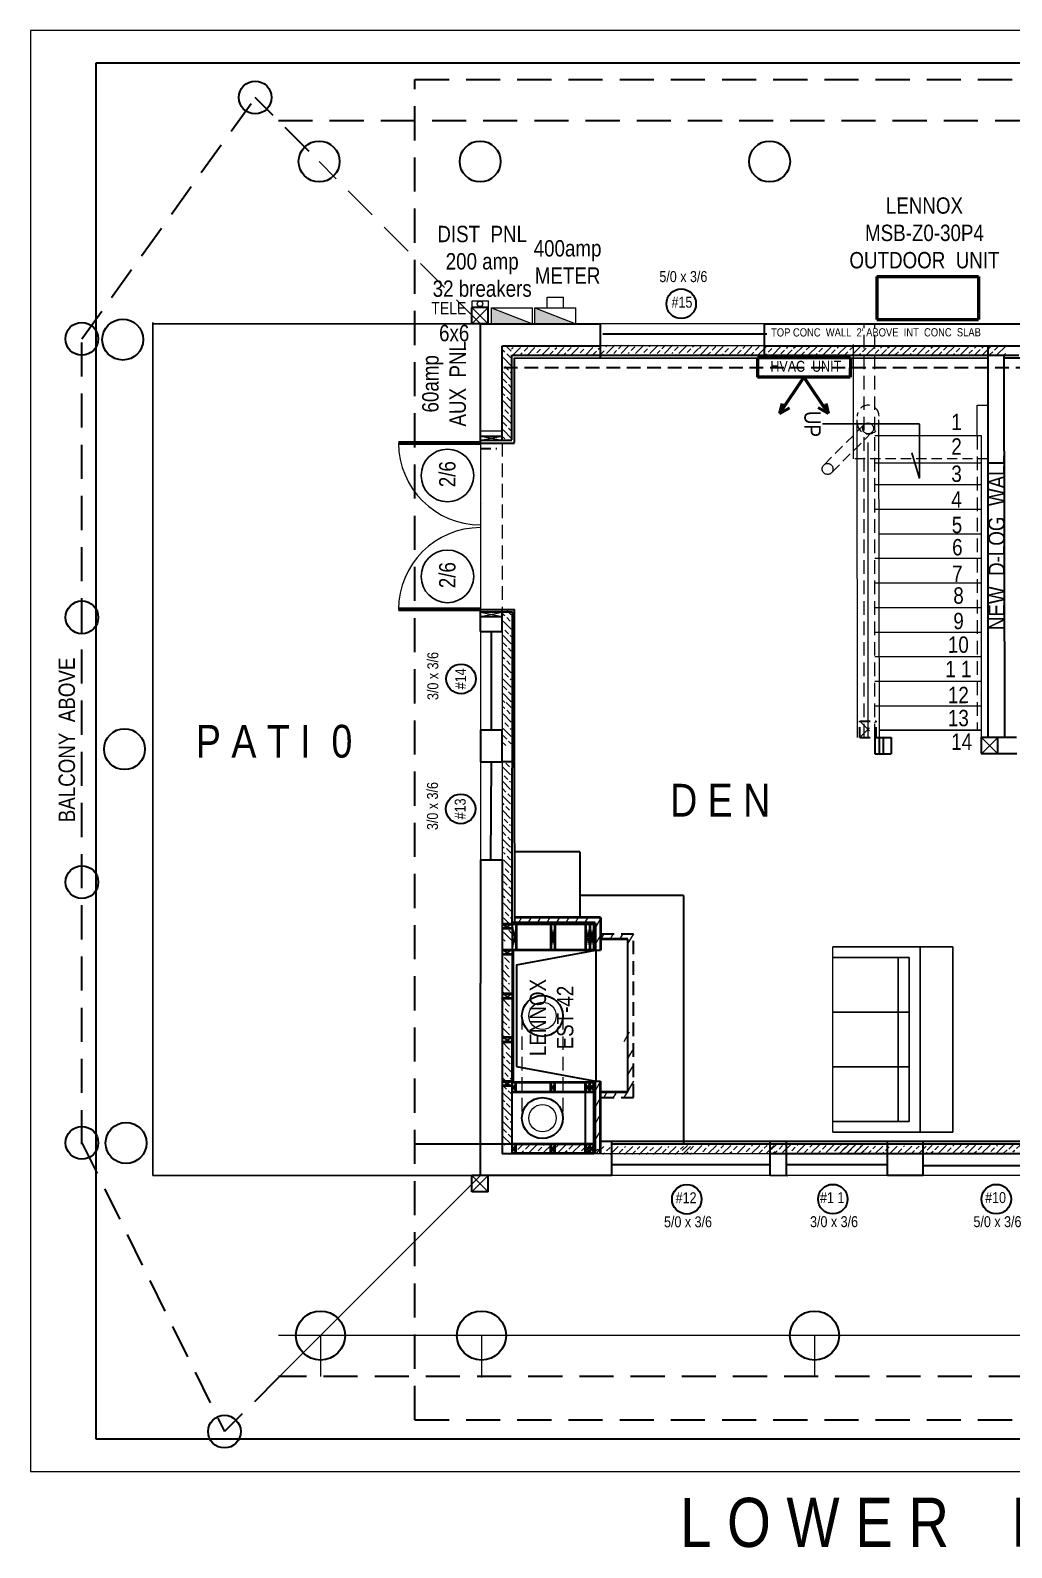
# Model space of a CAD drawing. Header units: inches. Extents: x -243 to 1653, y 329 to 885.
# Drawn here: x -243 to 116, y 329 to 885 of the extents above; entities that cross this region are included whole.
import ezdxf

# ---------------------------------------------------------------- set-up
doc = ezdxf.new("R2010")
doc.units = ezdxf.units.IN
doc.header["$MEASUREMENT"] = 0
doc.linetypes.add('DASHDOT2', pattern=[0.5, 0.25, -0.125, 0, -0.125])
doc.linetypes.add('HIDDEN', pattern=[0.375, 0.25, -0.125])
for name, color, linetype, lineweight in [('BUILT-INS', 6, 'Continuous', 25), ('CONCRETE', 7, 'Continuous', 25), ('DOORS', 7, 'Continuous', 60), ('ELEC SYMBOLS', 7, 'Continuous', 20), ('HVAC', 1, 'Continuous', 20), ('MASONRY', 14, 'Continuous', 30), ('NEW FRAMING', 6, 'Continuous', 30), ('NEW FRAMMING', 6, 'Continuous', 30), ('PLUMBING', 5, 'Continuous', 20), ('ROOF', 7, 'HIDDEN', 30), ('ROOF FRAMING', 7, 'Continuous', 20), ('STAIRS', 7, 'Continuous', 20), ('WALL FRAMING', 7, 'Continuous', 30), ('WALLS', 7, 'Continuous', 30), ('WINDOWS', 5, 'Continuous', 30)]:
    doc.layers.add(name, color=color, linetype=linetype, lineweight=lineweight)
for name, color, linetype in [('TEXT', 7, 'Continuous'), ('TEXT80', 15, 'Continuous'), ('TEXT80 @ 1', 15, 'Continuous'), ('TITLE BLOCK', 7, 'Continuous')]:
    doc.layers.add(name, color=color, linetype=linetype)
doc.styles.add('ARCHENT', font='technical.ttf', dxfattribs={"height": 6})

# ---------------------------------------------------------------- blocks, each defined once
blk = doc.blocks.new('A$C4B672F97')
at = {"layer": 'STAIRS', "color": 7, "linetype": 'HIDDEN', "lineweight": 9, "ltscale": 15}
for p, q in [((-3.14, 2.52), (-17.99, -12.33)), ((-0.31, -0.31), (-15.16, -15.16))]:
    blk.add_line(p, q, dxfattribs=at)
at = {"layer": 'STAIRS', "linetype": 'DASHDOT2', "lineweight": 9, "ltscale": 150}
for centre in [(-1.72, 1.1), (-16.57, -13.75)]:
    blk.add_circle(centre, 2, dxfattribs=at)
at = {"layer": 'STAIRS', "color": 7, "linetype": 'HIDDEN', "lineweight": 9, "ltscale": 15}
for centre, start, end in [((-1.72, 5.62), 0, 180), ((-1.72, 3.1), 180, 0)]:
    blk.add_arc(centre, 4, start, end, dxfattribs=at)

msp = doc.modelspace()

# ---------------------------------------------------------------- hatches: boundary and pattern name
at = {"layer": 'ELEC SYMBOLS', "linetype": 'Continuous', "lineweight": 20, "ltscale": 20}
for points in [[(-74.23, 783.28), (-74.23, 777.4), (-59.23, 777.4)], [(-58.4, 783.28), (-58.4, 777.4), (-43.4, 777.4)]]:
    msp.add_hatch(color=7, dxfattribs=at).paths.add_polyline_path(points)
at = {"layer": 'NEW FRAMING', "linetype": 'Continuous', "lineweight": 9, "ltscale": 25}
h = msp.add_hatch(dxfattribs=at)
h.set_pattern_fill('ANSI33', color=256, scale=15, angle=90, style=0)
h.set_pattern_definition([(135, (1196.1344, -4202.763), (-2.6516504, -2.6516504), []), (135, (1196.1344, -4200.1112), (-2.6516504, -2.6516504), [1.875, -0.9375])])
h.paths.add_polyline_path([(-70.02, 735.25), (-67.02, 735.25), (-67.02, 769.25), (-70.02, 769.25)])
h = msp.add_hatch(dxfattribs=at)
h.set_pattern_fill('ANSI33', color=256, scale=15, style=0)
h.set_pattern_definition([(45, (-5004.9994, -497.4128), (-2.6516504, 2.6516504), []), (45, (-5002.3477, -497.4128), (-2.6516504, 2.6516504), [1.875, -0.9375])])
h.paths.add_polyline_path([(-66.98, 768.74), (-66.98, 765.74), (-32.98, 765.74), (-32.98, 768.74)])
h = msp.add_hatch(dxfattribs=at)
h.set_pattern_fill('ANSI33', color=256, scale=15, style=0)
h.set_pattern_definition([(45, (-4970.465, -496.5565), (-2.6516504, 2.6516504), []), (45, (-4967.8133, -496.5565), (-2.6516504, 2.6516504), [1.875, -0.9375])])
h.paths.add_polyline_path([(-32.45, 769.6), (-32.45, 766.6), (1.55, 766.6), (1.55, 769.6)])
h = msp.add_hatch(dxfattribs=at)
h.set_pattern_fill('ANSI33', color=256, scale=15, style=0)
h.set_pattern_definition([(45, (-4936.102, -497.0703), (-2.6516504, 2.6516504), []), (45, (-4933.4503, -497.0703), (-2.6516504, 2.6516504), [1.875, -0.9375])])
h.paths.add_polyline_path([(1.92, 769.09), (1.92, 766.09), (35.92, 766.09), (35.92, 769.09)])
h = msp.add_hatch(dxfattribs=at)
h.set_pattern_fill('ANSI33', color=256, scale=15, style=0)
h.set_pattern_definition([(45, (-4901.6196, -496.9874), (-2.6516504, 2.6516504), []), (45, (-4898.968, -496.9874), (-2.6516504, 2.6516504), [1.875, -0.9375])])
h.paths.add_polyline_path([(36.4, 769.17), (36.4, 766.17), (70.4, 766.17), (70.4, 769.17)])
h = msp.add_hatch(dxfattribs=at)
h.set_pattern_fill('ANSI33', color=256, scale=15, style=0)
h.set_pattern_definition([(45, (-4867.2175, -496.997), (-2.6516504, 2.6516504), []), (45, (-4864.5658, -496.997), (-2.6516504, 2.6516504), [1.875, -0.9375])])
h.paths.add_polyline_path([(70.8, 769.16), (70.8, 766.16), (104.8, 766.16), (104.8, 769.16)])
h = msp.add_hatch(dxfattribs=at)
h.set_pattern_fill('ANSI33', color=256, scale=15, style=0)
h.set_pattern_definition([(45, (-4832.683, -496.997), (-2.6516504, 2.6516504), []), (45, (-4830.0314, -496.997), (-2.6516504, 2.6516504), [1.875, -0.9375])])
h.paths.add_polyline_path([(114.19, 766.16), (114.19, 769.16), (105.33, 769.16), (105.33, 766.16)])
h = msp.add_hatch(dxfattribs=at)
h.set_pattern_fill('ANSI33', color=256, scale=15, angle=90, style=0)
h.set_pattern_definition([(135, (1196.1232, -4299.3424), (-2.6516504, -2.6516504), []), (135, (1196.1232, -4296.6907), (-2.6516504, -2.6516504), [1.875, -0.9375])])
h.paths.add_polyline_path([(-70.03, 638.67), (-67.03, 638.67), (-67.03, 672.67), (-70.03, 672.67)])
h = msp.add_hatch(dxfattribs=at)
h.set_pattern_fill('ANSI33', color=256, scale=15, angle=90, style=0)
h.set_pattern_definition([(135, (1196.1232, -4333.3424), (-2.6516504, -2.6516504), []), (135, (1196.1232, -4330.6907), (-2.6516504, -2.6516504), [1.875, -0.9375])])
h.paths.add_polyline_path([(-70.03, 622.9), (-67.03, 622.9), (-67.03, 638.67), (-70.03, 638.67)])
h = msp.add_hatch(dxfattribs=at)
h.set_pattern_fill('ANSI33', color=256, scale=15, angle=90, style=0)
h.set_pattern_definition([(135, (1195.858, -4352.691), (-2.6516504, -2.6516504), []), (135, (1195.858, -4350.0393), (-2.6516504, -2.6516504), [1.875, -0.9375])])
h.paths.add_polyline_path([(-67.3, 616.9), (-70.3, 616.9), (-70.3, 585.33), (-67.3, 585.33)])
h = msp.add_hatch(dxfattribs=at)
h.set_pattern_fill('ANSI33', color=256, scale=15, angle=90, style=0)
h.set_pattern_definition([(135, (1196.2387, -4386.7756), (-2.6516504, -2.6516504), []), (135, (1196.2387, -4384.124), (-2.6516504, -2.6516504), [1.875, -0.9375])])
h.paths.add_polyline_path([(-69.92, 551.24), (-66.92, 551.24), (-66.92, 585.24), (-69.92, 585.24)])
h = msp.add_hatch(dxfattribs=at)
h.set_pattern_fill('ANSI33', color=256, scale=15, angle=90, style=0)
h.set_pattern_definition([(135, (1195.5112, -4426.7565), (-2.6516504, -2.6516504), []), (135, (1195.5112, -4424.105), (-2.6516504, -2.6516504), [1.875, -0.9375])])
h.paths.add_polyline_path([(-70.65, 511.26), (-67.65, 511.26), (-67.65, 545.26), (-70.65, 545.26)])
h = msp.add_hatch(dxfattribs=at)
h.set_pattern_fill('ANSI33', color=256, scale=15, angle=90, style=0)
h.set_pattern_definition([(135, (1196.058, -4461.5082), (-2.6516504, -2.6516504), []), (135, (1196.058, -4458.8566), (-2.6516504, -2.6516504), [1.875, -0.9375])])
h.paths.add_polyline_path([(-70.1, 476.51), (-67.1, 476.51), (-67.1, 510.51), (-70.1, 510.51)])
h = msp.add_hatch(dxfattribs=at)
h.set_pattern_fill('ANSI33', color=256, scale=15, angle=180, style=0)
h.set_pattern_definition([(225, (4907.3454, 1739.959), (2.6516504, -2.6516504), []), (225, (4904.6938, 1739.959), (2.6516504, -2.6516504), [1.875, -0.9375])])
h.paths.add_polyline_path([(-35.28, 473.8), (-35.28, 476.8), (-64.67, 476.8), (-64.67, 473.8)])
h = msp.add_hatch(dxfattribs=at)
h.set_pattern_fill('ANSI33', color=256, scale=15, angle=180, style=0)
h.set_pattern_definition([(225, (4937.011, 1739.243), (2.6516504, -2.6516504), []), (225, (4934.3594, 1739.243), (2.6516504, -2.6516504), [1.875, -0.9375])])
h.paths.add_polyline_path([(-1.01, 473.09), (-1.01, 476.09), (-35.01, 476.09), (-35.01, 473.09)])
h = msp.add_hatch(dxfattribs=at)
h.set_pattern_fill('ANSI33', color=256, scale=15, angle=180, style=0)
h.set_pattern_definition([(225, (4967.651, 1739.618), (2.6516504, -2.6516504), []), (225, (4964.9993, 1739.618), (2.6516504, -2.6516504), [1.875, -0.9375])])
h.paths.add_polyline_path([(29.63, 473.46), (29.63, 476.46), (-4.37, 476.46), (-4.37, 473.46)])
h = msp.add_hatch(dxfattribs=at)
h.set_pattern_fill('ANSI33', color=256, scale=15, angle=180, style=0)
h.set_pattern_definition([(225, (5000.2463, 1739.9565), (2.6516504, -2.6516504), []), (225, (4997.5947, 1739.9565), (2.6516504, -2.6516504), [1.875, -0.9375])])
h.paths.add_polyline_path([(62.23, 473.8), (62.23, 476.8), (28.23, 476.8), (28.23, 473.8)])
h = msp.add_hatch(dxfattribs=at)
h.set_pattern_fill('ANSI33', color=256, scale=15, angle=180, style=0)
h.set_pattern_definition([(225, (5023.3364, 1739.3798), (2.6516504, -2.6516504), []), (225, (5020.6848, 1739.3798), (2.6516504, -2.6516504), [1.875, -0.9375])])
h.paths.add_polyline_path([(85.32, 473.22), (85.32, 476.22), (51.32, 476.22), (51.32, 473.22)])
h = msp.add_hatch(dxfattribs=at)
h.set_pattern_fill('ANSI33', color=256, scale=15, angle=180, style=0)
h.set_pattern_definition([(225, (5057.322, 1739.7155), (2.6516504, -2.6516504), []), (225, (5054.6703, 1739.7155), (2.6516504, -2.6516504), [1.875, -0.9375])])
h.paths.add_polyline_path([(115.05, 473.56), (115.05, 476.56), (85.3, 476.56), (85.3, 473.56)])
h = msp.add_hatch(dxfattribs=at)
h.set_pattern_fill('ANSI33', color=256, scale=15, angle=180, style=0)
h.set_pattern_definition([(225, (5087.2428, 1740.1), (2.6516504, -2.6516504), []), (225, (5084.591, 1740.1), (2.6516504, -2.6516504), [1.875, -0.9375])])
h.paths.add_polyline_path([(149.23, 473.94), (149.23, 476.94), (115.23, 476.94), (115.23, 473.94)])

# ---------------------------------------------------------------- linework, layer by layer
at = {"layer": 'BUILT-INS', "color": 6, "linetype": 'Continuous', "lineweight": 20, "ltscale": 20}
msp.add_line((50.74, 481.24), (50.74, 549.24), dxfattribs=at)
at = {"layer": 'BUILT-INS', "color": 6, "linetype": 'Continuous', "ltscale": 20}
for p, q in [((50.74, 549.24), (94.74, 549.24)), ((50.74, 545.24), (78.74, 545.24)), ((74.74, 545.24), (74.74, 485.24)), ((78.74, 545.24), (78.74, 485.24)), ((82.74, 549.24), (82.74, 481.24)), ((50.74, 525.24), (78.74, 525.24)), ((50.74, 505.24), (78.74, 505.24)), ((50.74, 505.24), (78.74, 505.24)), ((50.74, 505.24), (78.74, 505.24)), ((78.74, 485.24), (50.74, 485.24)), ((50.74, 485.24), (78.74, 485.24)), ((50.74, 485.24), (78.74, 485.24)), ((94.74, 481.24), (50.74, 481.24))]:
    msp.add_line(p, q, dxfattribs=at)
at = {"layer": 'BUILT-INS', "linetype": 'Continuous', "ltscale": 20}
msp.add_line((94.74, 549.24), (94.74, 481.24), dxfattribs=at)
at = {"layer": 'CONCRETE', "ltscale": 15}
for p, q in [((-198.32, 465.4), (-198.32, 777.9)), ((-198.32, 777.4), (-78.32, 777.4)), ((-78.32, 465.4), (-198.32, 465.4))]:
    msp.add_line(p, q, dxfattribs=at)
at = {"layer": 'CONCRETE', "color": 6, "linetype": 'Continuous', "lineweight": 9, "ltscale": 25}
msp.add_line((-78.32, 738.22), (-70.32, 738.22), dxfattribs=at)
at = {"layer": 'CONCRETE', "color": 7, "linetype": 'Continuous', "lineweight": 30, "ltscale": 25}
for centre in [(-4.78, 784.78), (-85.43, 647.36), (-85.56, 599.71), (-2.73, 456.71), (50.77, 456.76), (110.65, 456.76)]:
    msp.add_circle(centre, 5.42, dxfattribs=at)
at = {"layer": 'DOORS', "color": 6, "linetype": 'Continuous', "ltscale": 15}
for p, q in [((-78.32, 733.77), (-108.32, 733.77)), ((-78.32, 672.77), (-108.32, 672.77))]:
    msp.add_line(p, q, dxfattribs=at)
at = {"layer": 'DOORS', "color": 6, "linetype": 'Continuous', "lineweight": 9, "ltscale": 20}
for centre, start, end in [((-78.32, 733.77), 180, 270), ((-78.32, 672.77), 90, 180)]:
    msp.add_arc(centre, 30, start, end, dxfattribs=at)
at = {"layer": 'ELEC SYMBOLS', "color": 7, "linetype": 'Continuous', "lineweight": 20, "ltscale": 20}
for p, q in [((-81.36, 783.41), (-81.4, 785.86)), ((-81.4, 785.86), (-75.4, 785.86)), ((-75.42, 783.39), (-75.4, 785.86)), ((-53.9, 783.28), (-53.9, 787.16)), ((-53.9, 787.16), (-47.9, 787.16)), ((-47.9, 783.28), (-47.9, 787.16)), ((-74.23, 777.4), (-74.23, 783.28)), ((-74.23, 783.28), (-59.23, 783.28)), ((-74.23, 783.28), (-59.23, 777.4)), ((-59.23, 777.4), (-59.23, 783.28)), ((-58.4, 777.4), (-58.4, 783.28)), ((-58.4, 783.28), (-43.4, 783.28)), ((-58.4, 783.28), (-43.4, 777.4)), ((-43.4, 777.4), (-43.4, 783.28))]:
    msp.add_line(p, q, dxfattribs=at)
at = {"layer": 'ELEC SYMBOLS', "color": 7, "lineweight": 20, "ltscale": 15}
msp.add_circle((-78.51, 784.74), 1, dxfattribs=at)
at = {"layer": 'HVAC', "color": 1, "linetype": 'Continuous', "lineweight": 50, "ltscale": 20}
for p, q in [((66.87, 794.83), (104.12, 794.83)), ((66.87, 794.83), (66.87, 779.08)), ((104.12, 794.83), (104.12, 779.08)), ((66.87, 779.08), (104.12, 779.08))]:
    msp.add_line(p, q, dxfattribs=at)
at = {"layer": 'HVAC', "lineweight": 50, "ltscale": 15}
for p, q in [((23.19, 764.92), (23.18, 757.92)), ((57.19, 764.91), (57.18, 757.91))]:
    msp.add_line(p, q, dxfattribs=at)
at = {"layer": 'HVAC', "lineweight": 50, "ltscale": 25}
for p, q in [((57.19, 764.91), (23.19, 764.92)), ((57.18, 757.91), (23.18, 757.92)), ((40.18, 757.91), (31.24, 744.55)), ((40.18, 757.91), (49.12, 744.55)), ((32.16, 748.3), (31.24, 744.55)), ((31.24, 744.55), (34.93, 746.71)), ((49.12, 744.55), (45.43, 746.71)), ((48.2, 748.3), (49.12, 744.55))]:
    msp.add_line(p, q, dxfattribs=at)
at = {"layer": 'MASONRY', "color": 1, "linetype": 'Continuous', "lineweight": 30, "ltscale": 15}
for p, q in [((-41.93, 583.95), (-65.75, 583.95)), ((-3.93, 567.95), (-41.93, 567.95))]:
    msp.add_line(p, q, dxfattribs=at)
at = {"layer": 'MASONRY', "color": 1, "linetype": 'Continuous', "lineweight": 30, "ltscale": 20}
for p, q in [((-41.93, 583.95), (-41.93, 559.95)), ((-3.93, 567.95), (-3.93, 476.9))]:
    msp.add_line(p, q, dxfattribs=at)
at = {"layer": 'MASONRY', "color": 1, "linetype": 'Continuous', "lineweight": 40, "ltscale": 15}
for p, q in [((-34.3, 559.95), (-65.7, 559.95)), ((-34.3, 559.95), (-34.3, 547.95)), ((-34.3, 473.4), (-34.3, 499.95))]:
    msp.add_line(p, q, dxfattribs=at)
at = {"layer": 'MASONRY', "color": 1, "linetype": 'Continuous', "lineweight": 9, "ltscale": 20}
for p, q in [((-63.26, 559.95), (-64.42, 557.95)), ((-59.8, 559.95), (-60.95, 557.95)), ((-56.33, 559.95), (-57.49, 557.95)), ((-52.87, 559.95), (-54.03, 557.95)), ((-49.41, 559.95), (-50.56, 557.95)), ((-45.94, 559.95), (-47.1, 557.95)), ((-42.48, 559.95), (-43.63, 557.95)), ((-39.01, 559.95), (-40.17, 557.95)), ((-34.3, 559.52), (-36.3, 556.05)), ((-34.3, 553.52), (-36.3, 550.05)), ((-33.14, 553.95), (-34.3, 551.95)), ((-29.68, 553.95), (-30.83, 551.95)), ((-26.22, 553.95), (-27.37, 551.95)), ((-22.3, 553.95), (-24.3, 550.49)), ((-23.82, 517.9), (-25.82, 514.43)), ((-22.3, 511.95), (-24.3, 508.49)), ((-22.3, 505.95), (-24.3, 502.49)), ((-34.3, 499.95), (-36.3, 496.49)), ((-32, 495.95), (-33.16, 493.95)), ((-28.54, 495.95), (-29.69, 493.95)), ((-24.62, 495.95), (-25.77, 493.95)), ((-22.3, 499.95), (-24.3, 496.49)), ((-34.3, 493.95), (-36.3, 490.49)), ((-34.3, 487.95), (-36.3, 484.49)), ((-34.3, 481.95), (-36.3, 478.49)), ((-34.3, 475.95), (-35.77, 473.4))]:
    msp.add_line(p, q, dxfattribs=at)
at = {"layer": 'MASONRY', "color": 1, "linetype": 'HIDDEN', "lineweight": 30, "ltscale": 20}
for p, q in [((-34.3, 553.95), (-22.3, 553.95)), ((-22.3, 493.95), (-22.3, 553.95)), ((-36.3, 547.95), (-34.3, 547.95)), ((-36.3, 499.95), (-34.3, 499.95)), ((-34.3, 493.95), (-22.3, 493.95))]:
    msp.add_line(p, q, dxfattribs=at)
at = {"layer": 'NEW FRAMING', "linetype": 'Continuous', "lineweight": 30, "ltscale": 15}
msp.add_line((113.76, 626.29), (113.51, 765.75), dxfattribs=at)
at = {"layer": 'NEW FRAMING', "linetype": 'Continuous', "lineweight": 40, "ltscale": 15}
for p, q in [((-36.8, 557.45), (-70.35, 557.45)), ((-65.24, 557.45), (-65.24, 547.95)), ((-52.6, 557.47), (-52.6, 547.97)), ((-51.1, 557.47), (-51.1, 547.97)), ((-39.8, 557.45), (-39.8, 547.95)), ((-38.3, 557.45), (-38.3, 547.95)), ((-36.8, 557.45), (-36.8, 547.95)), ((-66.75, 555.85), (-70.35, 555.85)), ((-24.3, 551.95), (-34.3, 551.95)), ((-66.74, 548), (-70.35, 548)), ((-66.76, 546.35), (-70.35, 546.35)), ((-36.8, 547.95), (-66.76, 547.95)), ((-66.74, 531.94), (-70.35, 531.94)), ((-66.76, 530.29), (-70.35, 530.3)), ((-66.74, 515.94), (-70.35, 515.94)), ((-66.76, 514.29), (-70.35, 514.3)), ((-66.84, 499.91), (-70.35, 499.91)), ((-66.84, 498.3), (-70.35, 498.31)), ((-36.8, 495.95), (-66.85, 495.95)), ((-36.8, 499.45), (-66.84, 499.45)), ((-65.32, 495.95), (-65.32, 499.45)), ((-52.6, 495.95), (-52.6, 499.43)), ((-51.1, 495.95), (-51.1, 499.43)), ((-39.8, 495.95), (-39.8, 499.45)), ((-38.3, 495.95), (-38.3, 499.45)), ((-36.8, 495.95), (-36.8, 499.45)), ((-24.3, 495.95), (-34.3, 495.95)), ((-36.8, 473.45), (-66.85, 473.45)), ((-36.8, 476.95), (-66.84, 476.95)), ((-65.32, 473.45), (-65.32, 476.95)), ((-52.6, 473.45), (-52.6, 476.93)), ((-51.1, 473.45), (-51.1, 476.93)), ((-39.8, 473.45), (-39.8, 476.95)), ((-38.3, 473.45), (-38.3, 476.95)), ((-36.8, 473.45), (-36.8, 476.95))]:
    msp.add_line(p, q, dxfattribs=at)
at = {"layer": 'NEW FRAMING', "ltscale": 15}
for p, q in [((-66.74, 557.45), (-66.85, 473.45)), ((-24.3, 495.95), (-24.3, 551.95)), ((-39.8, 476.95), (-39.8, 495.95)), ((-36.8, 476.95), (-36.8, 495.95))]:
    msp.add_line(p, q, dxfattribs=at)
at = {"layer": 'NEW FRAMING', "color": 7, "linetype": 'Continuous', "lineweight": 40, "ltscale": 15}
for p, q in [((-36.3, 557.95), (-66.74, 557.95)), ((-36.3, 557.95), (-36.3, 547.95)), ((-37.3, 547.95), (-66.26, 547.95)), ((-36.3, 473.45), (-36.3, 499.95))]:
    msp.add_line(p, q, dxfattribs=at)
at = {"layer": 'NEW FRAMING', "color": 7, "ltscale": 15}
msp.add_line((-66.34, 547.87), (-66.34, 499.95), dxfattribs=at)
at = {"layer": 'NEW FRAMMING', "linetype": 'Continuous', "lineweight": 9, "ltscale": 25}
for p, q in [((-70.35, 555.85), (-66.74, 557.45)), ((-70.35, 557.45), (-66.75, 555.85)), ((-70.35, 548), (-66.76, 546.35)), ((-70.35, 546.35), (-66.76, 547.95)), ((-70.35, 531.94), (-66.76, 530.29)), ((-70.35, 530.3), (-66.76, 531.9)), ((-70.35, 515.94), (-66.76, 514.29)), ((-70.35, 514.3), (-66.76, 515.9)), ((-70.35, 498.31), (-66.84, 499.91)), ((-70.35, 499.91), (-66.84, 498.3))]:
    msp.add_line(p, q, dxfattribs=at)
at = {"layer": 'ROOF', "linetype": 'HIDDEN', "ltscale": 50}
for p, q in [((-102.32, 375.9), (-102.32, 866.9)), ((-102.32, 866.9), (425.68, 866.9)), ((-102.32, 375.9), (425.68, 375.9))]:
    msp.add_line(p, q, dxfattribs=at)
at = {"layer": 'ROOF FRAMING', "color": 1, "linetype": 'Continuous', "lineweight": 9, "ltscale": 50}
msp.add_line((-78.32, 465.4), (-158.32, 385.4), dxfattribs=at)
at = {"layer": 'ROOF FRAMING', "color": 1, "linetype": 'Continuous', "lineweight": 9, "ltscale": 15}
msp.add_line((395.68, 406.77), (-152.32, 406.77), dxfattribs=at)
at = {"layer": 'ROOF FRAMING', "color": 1, "lineweight": 9, "ltscale": 15}
for p, q in [((-136.94, 406.77), (-136.94, 391.77)), ((-77.94, 406.77), (-77.94, 391.4)), ((44.06, 406.77), (44.06, 391.77))]:
    msp.add_line(p, q, dxfattribs=at)
at = {"layer": 'STAIRS', "linetype": 'Continuous', "lineweight": 20, "ltscale": 15}
for p, q in [((58.26, 769.92), (58.24, 727.92)), ((103.69, 736.44), (103.69, 747.67)), ((59.82, 625.89), (59.68, 742.3)), ((67.82, 625.9), (67.68, 742.31)), ((63.68, 625.9), (63.68, 733.9)), ((105.19, 726.4), (66.19, 726.4))]:
    msp.add_line(p, q, dxfattribs=at)
at = {"layer": 'STAIRS', "color": 7, "linetype": 'Continuous', "lineweight": 9, "ltscale": 20}
msp.add_line((103.75, 747.67), (107.75, 747.67), dxfattribs=at)
at = {"layer": 'STAIRS', "lineweight": 20, "ltscale": 15}
for p, q in [((105.19, 736.4), (66.19, 736.4)), ((105.19, 718.4), (66.19, 718.4)), ((105.19, 709.4), (66.19, 709.4)), ((105.19, 700.4), (67.61, 700.4)), ((105.19, 691.4), (66.19, 691.4)), ((105.19, 682.4), (66.19, 682.4)), ((105.19, 673.4), (66.19, 673.4)), ((105.19, 664.4), (66.19, 664.4)), ((105.19, 655.4), (66.19, 655.4)), ((105.19, 646.4), (66.19, 646.4)), ((105.19, 637.4), (66.19, 637.4))]:
    msp.add_line(p, q, dxfattribs=at)
at = {"layer": 'STAIRS', "linetype": 'HIDDEN', "lineweight": 9, "ltscale": 20}
msp.add_line((103.69, 736.34), (103.69, 628.34), dxfattribs=at)
at = {"layer": 'STAIRS', "color": 6, "linetype": 'HIDDEN', "lineweight": 20, "ltscale": 15}
msp.add_line((107.6, 727.92), (58.24, 727.92), dxfattribs=at)
at = {"layer": 'TEXT', "linetype": 'Continuous', "ltscale": 15}
for p, q in [((46.99, 740.82), (82.57, 740.82)), ((82.57, 740.71), (82.57, 720.96)), ((82.57, 720.74), (79.71, 730.21))]:
    msp.add_line(p, q, dxfattribs=at)
at = {"layer": 'TEXT', "color": 6, "linetype": 'Continuous', "ltscale": 15}
for centre in [(-90.42, 721.87), (-90.42, 684.91)]:
    msp.add_circle(centre, 9.63, dxfattribs=at)
at = {"layer": 'TITLE BLOCK', "color": 7, "linetype": 'Continuous', "lineweight": 0, "ltscale": 0.5}
for p, q in [((572.77, 884.95), (-243.22, 884.95)), ((-243.22, 884.95), (-243.22, 356.95)), ((-243.22, 356.95), (572.77, 356.95))]:
    msp.add_line(p, q, dxfattribs=at)
at = {"layer": 'TITLE BLOCK', "color": 7, "linetype": 'Continuous', "lineweight": 30, "ltscale": 0.5}
for p, q in [((-219.22, 872.95), (-219.22, 368.95)), ((560.77, 872.95), (-219.22, 872.95)), ((-219.22, 368.95), (560.77, 368.95))]:
    msp.add_line(p, q, dxfattribs=at)
at = {"layer": 'WALL FRAMING', "linetype": 'HIDDEN', "ltscale": 50}
for p, q in [((-224.37, 771.91), (-160.83, 860.35)), ((-141.03, 840.55), (-160.83, 860.35)), ((-152.32, 851.9), (401.68, 851.9)), ((-224.32, 476.9), (-224.37, 771.91)), ((-224.32, 477.4), (-172.12, 371.6)), ((-152.32, 391.4), (-172.12, 371.6)), ((401.68, 391.77), (-152.32, 391.77))]:
    msp.add_line(p, q, dxfattribs=at)
at = {"layer": 'WALL FRAMING', "linetype": 'HIDDEN', "lineweight": 9, "ltscale": 50}
msp.add_line((-78.32, 777.4), (-137.42, 836.9), dxfattribs=at)
at = {"layer": 'WALL FRAMING', "ltscale": 15}
for p, q in [((-81.45, 777.4), (-81.45, 783.4)), ((-81.45, 777.4), (-81.45, 783.4)), ((-75.45, 777.4), (-75.45, 783.4)), ((-75.45, 777.4), (-81.45, 777.4)), ((-78.32, 733.99), (-78.32, 777.4)), ((-77.78, 777.43), (-34.32, 777.4)), ((25.68, 777.43), (139.27, 777.4)), ((-70.32, 734.96), (-70.32, 769.4)), ((-70.32, 734.96), (-70.32, 769.4)), ((-70.23, 769.43), (-34.32, 769.43)), ((25.68, 769.43), (139.27, 769.42)), ((-78.32, 664.68), (-78.32, 672.9)), ((-70.32, 664.68), (-70.32, 672.77)), ((-78.32, 664.68), (-70.32, 664.68)), ((-78.32, 628.68), (-70.32, 628.68)), ((-70.31, 617.03), (-70.32, 628.68)), ((105.19, 628.42), (67.82, 628.54)), ((66.19, 625.9), (66.19, 619.9)), ((67.69, 625.9), (67.69, 619.9)), ((69.19, 625.9), (69.19, 619.93)), ((72.19, 625.9), (72.19, 619.9)), ((-78.32, 617.03), (-70.32, 617.03)), ((-78.32, 581.03), (-70.32, 581.03)), ((-70.32, 581.03), (-70.35, 473.4)), ((-78.35, 465.4), (-78.35, 535.9)), ((-37.36, 473.4), (-70.35, 473.4)), ((-30.17, 465.4), (-30.17, 473.35)), ((176.69, 473.4), (27.83, 473.4)), ((70.83, 465.45), (70.83, 473.45)), ((83.83, 465.35), (83.83, 473.35)), ((-81.45, 459.4), (-81.45, 465.4)), ((-75.45, 465.4), (-81.45, 465.4)), ((-81.45, 459.4), (-81.45, 465.4)), ((-30.17, 465.4), (-78.17, 465.4)), ((-75.45, 459.4), (-75.45, 465.4)), ((34.33, 465.35), (27.83, 465.4)), ((83.83, 465.36), (70.83, 465.45)), ((-75.45, 459.4), (-81.45, 459.4))]:
    msp.add_line(p, q, dxfattribs=at)
at = {"layer": 'WALL FRAMING', "color": 7, "ltscale": 15}
msp.add_line((-75.45, 783.4), (-81.45, 783.4), dxfattribs=at)
at = {"layer": 'WALL FRAMING', "lineweight": 9, "ltscale": 15}
for p, q in [((25.68, 777.43), (-34.32, 777.4)), ((25.68, 769.43), (-34.32, 769.43)), ((-78.32, 664.68), (-78.32, 628.68)), ((27.83, 473.4), (-37.36, 473.4)), ((27.83, 465.45), (-30.17, 465.4)), ((70.83, 465.45), (33.83, 465.45)), ((141.83, 465.4), (80.83, 465.41))]:
    msp.add_line(p, q, dxfattribs=at)
at = {"layer": 'WALL FRAMING', "color": 6, "ltscale": 15}
for p, q in [((107.6, 769.43), (107.6, 625.92)), ((-66.82, 765.92), (-34.32, 765.92)), ((-66.82, 734.99), (-66.82, 765.92)), ((-65.82, 733.99), (-65.82, 764.92)), ((-65.82, 764.92), (107.6, 764.91)), ((-34.32, 765.92), (118.94, 765.9)), ((113.51, 764.93), (176.27, 764.89)), ((-78.32, 736.27), (-70.32, 736.27)), ((-78.32, 734.77), (-66.82, 734.77)), ((-78.32, 733.77), (-65.82, 733.77)), ((-78.32, 672.77), (-70.32, 672.77)), ((-70.32, 672.77), (-65.82, 672.77)), ((-65.81, 617.07), (-65.82, 672.77)), ((-78.32, 671.9), (-66.57, 671.9)), ((-78.32, 670.27), (-70.32, 670.27)), ((-66.74, 557.5), (-66.57, 671.9)), ((-65.74, 557.45), (-65.81, 616.9)), ((-44, 476.9), (-102.63, 476.9)), ((177.69, 477.9), (-34.3, 477.9)), ((27.83, 476.9), (-30.17, 476.9)), ((12.5, 476.9), (-7, 476.9)), ((141.83, 476.85), (27.83, 476.85))]:
    msp.add_line(p, q, dxfattribs=at)
at = {"layer": 'WALL FRAMING', "color": 7, "linetype": 'HIDDEN', "lineweight": 30, "ltscale": 20}
msp.add_line((-69.7, 761.45), (393.68, 761.43), dxfattribs=at)
at = {"layer": 'WALL FRAMING', "linetype": 'HIDDEN', "lineweight": 9, "ltscale": 20}
msp.add_line((-70.32, 733.77), (-70.32, 672.77), dxfattribs=at)
at = {"layer": 'WALL FRAMING', "linetype": 'HIDDEN', "ltscale": 15}
msp.add_line((-78.32, 731.77), (-72.32, 731.77), dxfattribs=at)
at = {"layer": 'WALL FRAMING', "color": 6, "linetype": 'HIDDEN', "lineweight": 30, "ltscale": 15}
for p, q in [((60.68, 625.9), (60.68, 631.9)), ((60.68, 631.9), (66.68, 631.9)), ((66.68, 625.9), (66.68, 631.9)), ((60.68, 625.9), (66.68, 625.9))]:
    msp.add_line(p, q, dxfattribs=at)
at = {"layer": 'WALL FRAMING', "color": 6, "linetype": 'HIDDEN', "lineweight": 9, "ltscale": 20}
for p, q in [((60.68, 631.9), (66.68, 625.9)), ((60.68, 625.9), (66.68, 631.9)), ((-63.12, 523.9), (-63.12, 486.45)), ((-48.12, 523.9), (-48.12, 486.45))]:
    msp.add_line(p, q, dxfattribs=at)
at = {"layer": 'WALL FRAMING', "color": 6, "linetype": 'Continuous', "lineweight": 30, "ltscale": 20}
for p, q in [((105.15, 626.05), (118.07, 626.01)), ((-70.41, 617.08), (-65.81, 617.07)), ((105.15, 620.08), (118.13, 620.05))]:
    msp.add_line(p, q, dxfattribs=at)
at = {"layer": 'WALL FRAMING', "color": 6, "linetype": 'Continuous', "lineweight": 30, "ltscale": 15}
for p, q in [((105.22, 619.97), (105.22, 625.97)), ((111.22, 619.93), (111.22, 625.93))]:
    msp.add_line(p, q, dxfattribs=at)
at = {"layer": 'WALL FRAMING', "color": 6, "linetype": 'Continuous', "lineweight": 9, "ltscale": 20}
for p, q in [((105.22, 625.93), (111.22, 619.93)), ((105.22, 619.93), (111.22, 625.93))]:
    msp.add_line(p, q, dxfattribs=at)
at = {"layer": 'WALL FRAMING', "color": 6, "linetype": 'Continuous', "lineweight": 9, "ltscale": 25}
for p, q in [((-65.24, 557.5), (-66.74, 548)), ((-66.74, 557.5), (-65.24, 548)), ((-51.1, 557.47), (-52.6, 547.97)), ((-52.6, 557.47), (-51.1, 547.97)), ((-38.3, 557.45), (-39.8, 547.95)), ((-39.8, 557.45), (-38.3, 547.95)), ((-36.8, 557.45), (-38.3, 547.95)), ((-38.3, 557.45), (-36.8, 547.95)), ((-66.85, 495.95), (-65.32, 499.45)), ((-65.33, 495.95), (-66.84, 499.45)), ((-51.1, 495.95), (-52.6, 499.43)), ((-52.6, 495.95), (-51.1, 499.43)), ((-38.3, 495.95), (-39.8, 499.45)), ((-39.8, 495.95), (-38.3, 499.45)), ((-36.8, 495.95), (-38.3, 499.45)), ((-38.3, 495.95), (-36.8, 499.45)), ((-66.85, 473.45), (-65.32, 476.95)), ((-65.33, 473.45), (-66.84, 476.95)), ((-51.1, 473.45), (-52.6, 476.93)), ((-52.6, 473.45), (-51.1, 476.93)), ((-38.3, 473.45), (-39.8, 476.95)), ((-39.8, 473.45), (-38.3, 476.95)), ((-36.8, 473.45), (-38.3, 476.95)), ((-38.3, 473.45), (-36.8, 476.95))]:
    msp.add_line(p, q, dxfattribs=at)
at = {"layer": 'WALL FRAMING', "color": 6, "ltscale": 20}
for p, q in [((-30.17, 473.39), (-30.17, 477.85)), ((27.83, 473.44), (27.83, 477.9)), ((33.83, 473.4), (33.83, 477.86)), ((70.83, 473.42), (70.83, 477.9)), ((83.83, 473.35), (83.83, 477.85))]:
    msp.add_line(p, q, dxfattribs=at)
at = {"layer": 'WALL FRAMING', "linetype": 'Continuous', "ltscale": 15}
for p, q in [((27.83, 465.4), (27.83, 473.4)), ((33.83, 465.45), (33.83, 473.45))]:
    msp.add_line(p, q, dxfattribs=at)
at = {"layer": 'WALL FRAMING', "ltscale": 15}
for centre, radius in [((-160.83, 860.35), 6), ((-137.42, 836.9), 7.5), ((-78.42, 836.9), 7.5), ((27.58, 836.9), 7.5), ((-209.35, 771.67), 7.5), ((-224.37, 771.91), 6), ((-224.32, 669.9), 6), ((-208.73, 621.6), 7.5), ((-224.32, 572.9), 6), ((-208.15, 477.32), 7.5), ((-224.32, 477.4), 6), ((-136.94, 406.77), 9), ((-77.94, 406.77), 9), ((44.06, 406.77), 9), ((-172.12, 371.6), 6)]:
    msp.add_circle(centre, radius, dxfattribs=at)
at = {"layer": 'WALL FRAMING', "color": 6, "ltscale": 15}
for centre in [(-55.62, 523.9), (-55.61, 486.45)]:
    msp.add_circle(centre, 7.5, dxfattribs=at)
at = {"layer": 'WALL FRAMING', "color": 6, "lineweight": 9, "ltscale": 20}
for centre in [(-55.62, 523.9), (-55.61, 486.45)]:
    msp.add_circle(centre, 5, dxfattribs=at)
at = {"layer": 'WALLS', "linetype": 'Continuous', "lineweight": 9, "ltscale": 15}
for p, q in [((-81.45, 783.4), (-75.45, 777.4)), ((-81.45, 777.4), (-75.45, 783.4)), ((115.73, 769.4), (115.73, 769.4)), ((-70.32, 664.68), (-70.32, 628.68)), ((-81.45, 465.4), (-75.45, 459.4)), ((-81.45, 459.4), (-75.45, 465.4))]:
    msp.add_line(p, q, dxfattribs=at)
at = {"layer": 'WALLS', "linetype": 'Continuous', "ltscale": 20}
for p, q in [((-34.32, 769.4), (-34.32, 777.4)), ((25.68, 769.43), (25.68, 777.43))]:
    msp.add_line(p, q, dxfattribs=at)
at = {"layer": 'WALLS', "linetype": 'HIDDEN', "lineweight": 9, "ltscale": 20}
for p, q in [((62.19, 625.87), (62.19, 777.39)), ((66.19, 625.87), (66.19, 777.39))]:
    msp.add_line(p, q, dxfattribs=at)
at = {"layer": 'WALLS', "color": 6, "linetype": 'Continuous', "ltscale": 20}
for p, q in [((-34.32, 764.92), (-34.32, 769.43)), ((25.68, 764.91), (25.68, 769.43))]:
    msp.add_line(p, q, dxfattribs=at)
at = {"layer": 'WALLS', "color": 6, "linetype": 'Continuous', "lineweight": 9, "ltscale": 20}
for p, q in [((-78.32, 736.27), (-70.32, 734.77)), ((-78.32, 734.77), (-70.32, 736.27)), ((-78.32, 670.27), (-70.32, 671.77)), ((-78.32, 671.77), (-70.32, 670.27))]:
    msp.add_line(p, q, dxfattribs=at)
at = {"layer": 'WALLS', "lineweight": 9, "ltscale": 15}
for p, q in [((-78.32, 733.77), (-78.32, 672.68)), ((-78.32, 617.03), (-78.32, 581.03)), ((-70.32, 617.03), (-70.32, 581.03))]:
    msp.add_line(p, q, dxfattribs=at)
at = {"layer": 'WALLS', "linetype": 'Continuous', "lineweight": 9, "ltscale": 20}
for p, q in [((105.19, 626.05), (105.19, 736.4)), ((-77.77, 711.45), (-77.77, 711.45)), ((-77.77, 711.45), (-77.77, 711.45))]:
    msp.add_line(p, q, dxfattribs=at)
at = {"layer": 'WALLS', "ltscale": 15}
for p, q in [((-78.32, 628.68), (-78.32, 617.03)), ((66.19, 625.9), (72.19, 625.9)), ((66.19, 619.9), (72.19, 619.9))]:
    msp.add_line(p, q, dxfattribs=at)
at = {"layer": 'WALLS', "lineweight": 30, "ltscale": 15}
msp.add_line((-78.32, 581.03), (-78.35, 535.9), dxfattribs=at)
at = {"layer": 'WALLS', "color": 6, "linetype": 'Continuous', "lineweight": 30, "ltscale": 25}
for p, q in [((-65.1, 542.58), (-36.1, 547.95)), ((-36.1, 547.95), (-36.1, 499.95)), ((-65.1, 542.58), (-65.1, 505.33)), ((-65.1, 505.33), (-36.1, 499.95))]:
    msp.add_line(p, q, dxfattribs=at)
at = {"layer": 'WINDOWS', "ltscale": 15}
for p, q in [((-33.43, 773.72), (26.57, 773.72)), ((-74.32, 628.68), (-74.32, 664.68)), ((-74.57, 581.03), (-74.32, 617.03)), ((-30.17, 469.4), (27.83, 469.4)), ((33.83, 469.45), (70.83, 469.45)), ((83.83, 469.1), (141.83, 469.1))]:
    msp.add_line(p, q, dxfattribs=at)

# ---------------------------------------------------------------- block references
at = {"layer": 'PLUMBING', "color": 7, "linetype": 'Continuous', "lineweight": 20, "ltscale": 20}
msp.add_blockref('A$C4B672F97', (65.41, 738.01), dxfattribs=at)

# ---------------------------------------------------------------- texts
at = {"layer": 'HVAC', "color": 3, "insert": (84.33, 810.72), "char_height": 6, "width": 360.0625, "attachment_point": 5, "rotation": 0.0328, "style": 'ARCHENT'}
msp.add_mtext('{\\C1;LENNOX\\PMSB-Z0-30P4\\C7;\\P\\C1;OUTDOOR  UNIT}', dxfattribs=at)
at = {"layer": 'HVAC', "lineweight": 50, "insert": (40.87, 761.85), "char_height": 4, "width": 360.0625, "attachment_point": 5, "rotation": 0.0328, "style": 'ARCHENT'}
msp.add_mtext('HVAC  UNIT', dxfattribs=at)
at = {"layer": 'TEXT80', "color": 3, "char_height": 6, "width": 360.0625, "attachment_point": 5, "style": 'ARCHENT'}
for s, insert, rotation in [('{\\C7;DIST  PNL\\P200 amp\\P32 breakers}', (-77.69, 800.3), 0.0328), ('{\\C7;400amp\\PMETER}', (-46.41, 800.1), 0.0328), ('{\\C7;60amp\\PAUX  PNL}', (-91.63, 755.46), 90.0328), ('{\\C7;BALCONY  ABOVE}', (-229.82, 625), 90.0328)]:
    msp.add_mtext(s, dxfattribs=dict(at, insert=insert, rotation=rotation))
at = {"layer": 'TEXT80', "color": 7, "insert": (-89.92, 783.19), "char_height": 4.5, "width": 270.0469, "attachment_point": 5, "rotation": 0.0328, "style": 'ARCHENT'}
msp.add_mtext('TELE', dxfattribs=at)
at = {"layer": 'TEXT80', "color": 7, "linetype": 'Continuous', "lineweight": 40, "char_height": 4, "width": 360.0625, "attachment_point": 5, "style": 'ARCHENT'}
for s, insert, rotation in [('#15', (-4.5, 785.33), 0.0328), ('#14', (-85.58, 647.37), 90.0328), ('#13', (-85.71, 599.72), 90.0328), ('#12', (-2.99, 457.26), 0.0328), ('#1 1', (50.52, 457.31), 0.0328), ('#10', (110.39, 457.31), 0.0328)]:
    msp.add_mtext(s, dxfattribs=dict(at, insert=insert, rotation=rotation))
at = {"layer": 'TEXT80', "attachment_point": 5, "style": 'ARCHENT'}
for s, insert, char_height, width, rotation in [('{\\C7;6x6}', (-87.95, 774.01), 6, 360.0625, 0.0328), ("{\\C7;TOP CONC  WALL  2' ABOVE  INT  CONC  SLAB }", (66.57, 774.29), 3, 360.0625, 0.0328), ('{\\C7;UP}', (43.29, 740.74), 6, 360.0625, 270.0328), ('{\\C7;1}', (96.09, 741.49), 6, 360.0625, 0.0328), ('{\\C7;2}', (96.09, 732.49), 6, 360.0625, 0.0328), ('{\\C6;NEW  D-LOG  WALL}', (110.8, 697.3), 6, 360.0625, 90.0328), ('{\\C7;3}', (96.09, 722.47), 6, 360.0625, 0.0328), ('{\\C7;4}', (96.09, 713.12), 6, 360.0625, 0.0328), ('{\\C7;5}', (96.25, 703.72), 6, 360.0625, 0.0328), ('{\\C7;6}', (96.39, 695.56), 6, 360.0625, 0.0328), ('{\\C7;7}', (96.39, 685.85), 6, 360.0625, 0.0328), ('{\\C7;8}', (96.82, 677.86), 6, 360.0625, 0.0328), ('{\\C7;9}', (96.82, 668.52), 6, 360.0625, 0.0328), ('{\\C7;10}', (96.76, 659.86), 6, 360.0625, 0.0328), ('{\\C7;1 1}', (96.76, 650.97), 6, 360.0625, 0.0328), ('{\\C7;12}', (96.76, 641.46), 6, 360.0625, 0.0328), ('{\\C7;13}', (96.76, 632.97), 6, 360.0625, 0.0328), ('{\\C7;P A T I  0}', (-153.91, 624.42), 12, 360.0625, 0.0328), ('{\\C7;14}', (97.98, 624.35), 6, 360.0625, 0.0328), ('{\\C7;D E N}', (9.52, 602.92), 12, 360.0625, 0.0328), ('{\\C7;   L O W E R    LEVEL   CEILING   P L A N}', (173, 338.3), 18, 477.4227, 0.0328)]:
    msp.add_mtext(s, dxfattribs=dict(at, insert=insert, char_height=char_height, width=width, rotation=rotation))
at = {"layer": 'TEXT80', "color": 6, "char_height": 6, "width": 360.0625, "attachment_point": 5, "rotation": 89.9672, "style": 'ARCHENT'}
for insert in [(-90.43, 722.35), (-90.43, 685.36)]:
    msp.add_mtext('2/6', dxfattribs=dict(at, insert=insert))
at = {"layer": 'TEXT80', "color": 1, "linetype": 'Continuous', "lineweight": 30, "insert": (-52.26, 523.29), "char_height": 6, "width": 360.0625, "attachment_point": 5, "rotation": 89.9672, "style": 'ARCHENT'}
msp.add_mtext('{\\C7;LENNOX\\PEST-42}', dxfattribs=at)
at = {"layer": 'TEXT80 @ 1', "color": 9, "char_height": 4, "width": 360.0625, "attachment_point": 5, "style": 'ARCHENT'}
for s, insert, rotation in [('\\A1;{\\C7;5/0 x 3/6}', (-3.98, 794.71), 0.0328), ('\\A1;{\\C7;3/0 x 3/6}', (-95.74, 648.41), 90.0328), ('\\A1;{\\C7;3/0 x 3/6}', (-95.87, 600.76), 90.0328), ('\\A1;{\\C7;5/0 x 3/6}', (-2.29, 448.43), 0.0328), ('\\A1;{\\C7;3/0 x 3/6}', (51.21, 448.48), 0.0328), ('\\A1;{\\C7;5/0 x 3/6}', (111.08, 448.48), 0.0328)]:
    msp.add_mtext(s, dxfattribs=dict(at, insert=insert, rotation=rotation))

doc.saveas('drawing.dxf')
